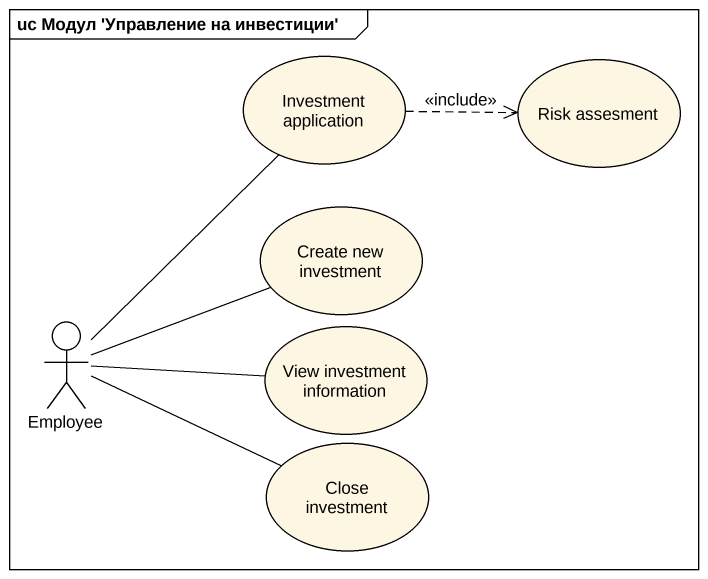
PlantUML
@startuml
mainframe uc Модул 'Управление на инвестиции'
usecase "Investment application" as Investment_application
usecase "Risk assesment" as Risk_assesment
usecase "Create new investment" as Create_new_investment
actor Employee
usecase "View investment information" as View_investment_information
usecase "Close investment" as Close_investment
Investment_application .right.> Risk_assesment : <<include>>
Employee -up- Investment_application
Employee -right- Create_new_investment
Employee -right- View_investment_information
Employee -right- Close_investment
@enduml
